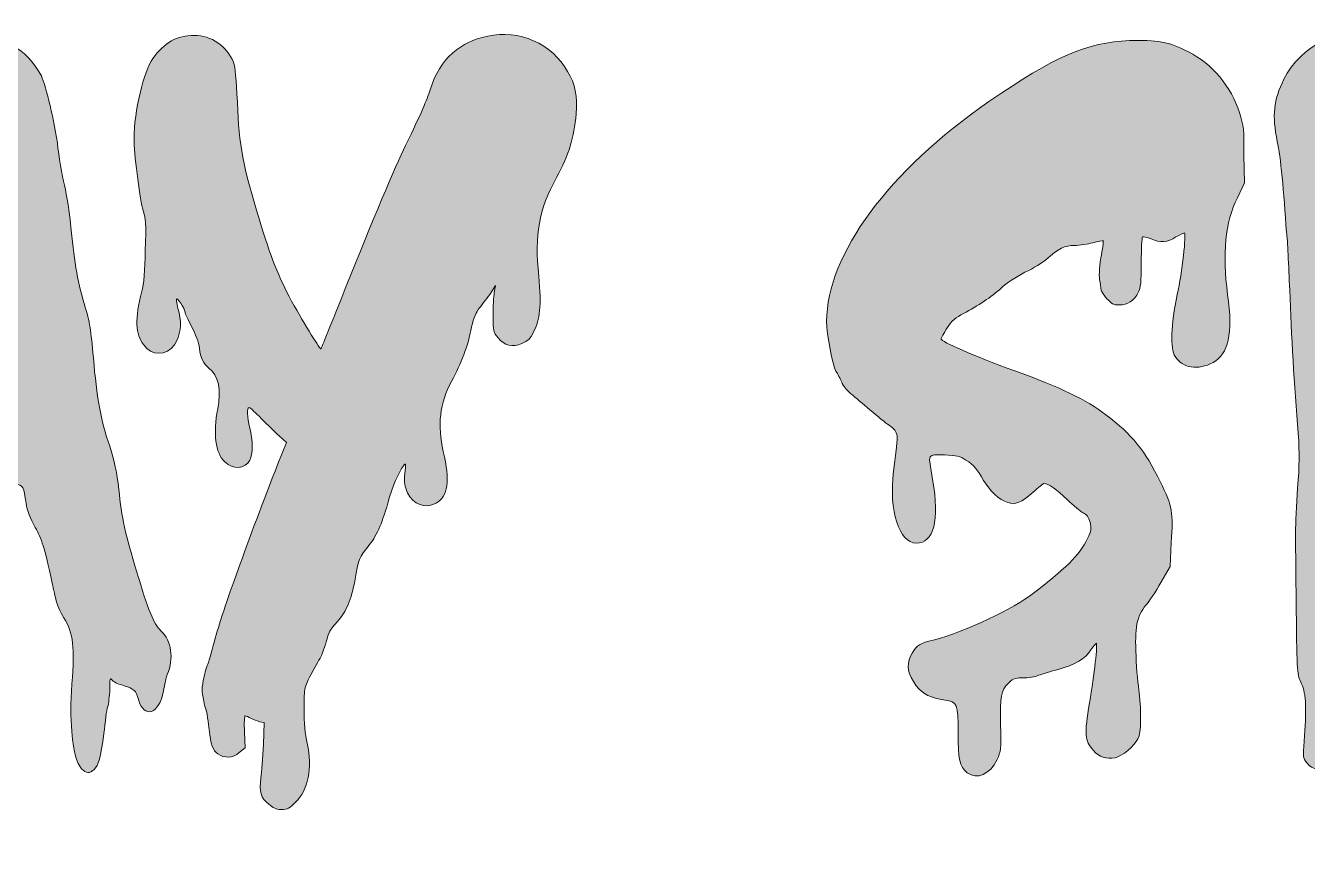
# Model space of a CAD drawing. Header units: inches. Extents: x 2.49 to 9.5, y -10.46 to -1.5.
# Drawn here: x 4.432 to 5.874, y -10.458 to -9.536 of the extents above; entities that cross this region are included whole.
import ezdxf

# ---------------------------------------------------------------- set-up
doc = ezdxf.new("R2010")
doc.units = ezdxf.units.IN
doc.header["$MEASUREMENT"] = 0
doc.layers.add('Layer 1', color=7, linetype='Continuous')

# ---------------------------------------------------------------- blocks, each defined once
blk = doc.blocks.new('block 4')
at = {"layer": 'Layer 1', "true_color": 0x231f20}
h = blk.add_hatch(color=250, dxfattribs=at)
h.dxf.hatch_style = 2
edge = h.paths.add_edge_path()
edge.add_spline(control_points=[(5.0417, -9.587), (5.0505, -9.601), (5.0527, -9.615), (5.0513, -9.6349), (5.049, -9.6614), (5.0432, -9.6812), (5.0292, -9.7063), (5.0093, -9.7431), (5.0042, -9.7703), (5.0093, -9.8174), (5.0122, -9.8513), (5.0108, -9.866), (5.0034, -9.88), (4.9997, -9.8881), (4.9968, -9.8903), (4.9902, -9.8932), (4.9799, -9.8976), (4.9703, -9.8954), (4.9637, -9.8866), (4.9578, -9.8807), (4.9578, -9.8792), (4.9578, -9.8623), (4.9578, -9.852), (4.9585, -9.8402), (4.9592, -9.8358), (4.9592, -9.8358), (4.9607, -9.8277), (4.9607, -9.8277), (4.9607, -9.8277), (4.9541, -9.838), (4.9541, -9.838), (4.9497, -9.8432), (4.9445, -9.8513), (4.9409, -9.855), (4.9379, -9.8601), (4.935, -9.8667), (4.9328, -9.8785), (4.9298, -9.8947), (4.9217, -9.916), (4.9114, -9.9352), (4.8974, -9.9609), (4.8952, -9.9845), (4.9018, -10.0147), (4.9099, -10.0471), (4.907, -10.0655), (4.8937, -10.0728), (4.8812, -10.0794), (4.868, -10.0743), (4.8614, -10.061), (4.8584, -10.0537), (4.8577, -10.05), (4.8584, -10.0397), (4.8599, -10.0279), (4.8599, -10.0272), (4.8569, -10.0309), (4.8518, -10.0375), (4.8444, -10.0537), (4.8393, -10.0728), (4.8327, -10.0964), (4.826, -10.1111), (4.8172, -10.1214), (4.8084, -10.1317), (4.8054, -10.1383), (4.8025, -10.1582), (4.7981, -10.1825), (4.7929, -10.1943), (4.7826, -10.206), (4.7745, -10.2149), (4.7723, -10.2185), (4.7701, -10.2288), (4.7679, -10.2362), (4.7642, -10.2465), (4.7605, -10.2517), (4.7443, -10.2804), (4.7451, -10.2796), (4.7451, -10.3039), (4.7451, -10.3201), (4.7458, -10.3326), (4.7487, -10.3429), (4.7546, -10.3709), (4.7495, -10.3959), (4.7355, -10.4092), (4.7289, -10.4158), (4.7267, -10.4173), (4.7193, -10.4173), (4.7134, -10.4173), (4.7105, -10.4158), (4.7053, -10.4114), (4.6965, -10.4048), (4.6943, -10.3967), (4.6965, -10.3819), (4.6972, -10.3753), (4.6987, -10.3591), (4.6994, -10.3444), (4.6994, -10.3444), (4.7002, -10.3194), (4.7002, -10.3194), (4.7002, -10.3194), (4.695, -10.3186), (4.695, -10.3186), (4.6921, -10.3172), (4.6877, -10.3164), (4.6855, -10.315), (4.6825, -10.3135), (4.6796, -10.312), (4.6788, -10.312), (4.6781, -10.312), (4.6774, -10.3201), (4.6781, -10.3304), (4.6781, -10.3304), (4.6788, -10.3481), (4.6788, -10.3481), (4.6788, -10.3481), (4.6722, -10.3532), (4.6722, -10.3532), (4.6648, -10.3599), (4.6553, -10.3599), (4.6479, -10.3547), (4.6428, -10.351), (4.6398, -10.3444), (4.6383, -10.3275), (4.6376, -10.3209), (4.6361, -10.3083), (4.6332, -10.3002), (4.6302, -10.2863), (4.6295, -10.2833), (4.6317, -10.2723), (4.6332, -10.2657), (4.6347, -10.2583), (4.6361, -10.2553), (4.6376, -10.2531), (4.6406, -10.2406), (4.6442, -10.2281), (4.6538, -10.192), (4.6818, -10.1155), (4.7156, -10.0286), (4.7156, -10.0286), (4.7252, -10.0044), (4.7252, -10.0044), (4.7252, -10.0044), (4.7171, -9.997), (4.7171, -9.997), (4.7127, -9.9933), (4.7039, -9.9845), (4.6972, -9.9779), (4.6906, -9.9712), (4.6847, -9.9653), (4.6832, -9.9653), (4.6803, -9.9653), (4.681, -9.9757), (4.684, -9.9882), (4.6877, -10.0014), (4.6877, -10.0184), (4.684, -10.0242), (4.6788, -10.0345), (4.6648, -10.0353), (4.656, -10.0264), (4.645, -10.0161), (4.6428, -9.9941), (4.6479, -9.9668), (4.6523, -9.9462), (4.6486, -9.9285), (4.6383, -9.9212), (4.6317, -9.916), (4.6288, -9.9094), (4.6273, -9.8984), (4.6266, -9.8918), (4.6229, -9.8829), (4.6185, -9.8741), (4.6148, -9.8667), (4.6111, -9.8594), (4.6111, -9.8579), (4.6111, -9.8535), (4.6015, -9.8402), (4.6015, -9.8432), (4.6015, -9.8454), (4.6023, -9.852), (4.6045, -9.8586), (4.6074, -9.8719), (4.606, -9.8837), (4.5993, -9.8947), (4.5905, -9.9072), (4.5728, -9.9072), (4.5647, -9.8947), (4.5552, -9.8822), (4.5544, -9.866), (4.5625, -9.8343), (4.5647, -9.827), (4.5662, -9.81), (4.5662, -9.7887), (4.5677, -9.7585), (4.5669, -9.7526), (4.5633, -9.7409), (4.5596, -9.7261), (4.5537, -9.679), (4.5537, -9.6621), (4.5537, -9.6327), (4.5647, -9.5863), (4.575, -9.5723), (4.5876, -9.5546), (4.6023, -9.5465), (4.6214, -9.5465), (4.6406, -9.5465), (4.6582, -9.5583), (4.6656, -9.5767), (4.6678, -9.5826), (4.6685, -9.5951), (4.67, -9.6216), (4.6722, -9.6717), (4.6759, -9.6923), (4.695, -9.7541), (4.7075, -9.7961), (4.7164, -9.8181), (4.7311, -9.8454), (4.7465, -9.8733), (4.7635, -9.9006), (4.7642, -9.8991), (4.7642, -9.8991), (4.7767, -9.8689), (4.7914, -9.8314), (4.8231, -9.7519), (4.8474, -9.6952), (4.8592, -9.6702), (4.8775, -9.6334), (4.8827, -9.6202), (4.8871, -9.6076), (4.8923, -9.59), (4.9011, -9.576), (4.9121, -9.5664), (4.9247, -9.5561), (4.9342, -9.551), (4.9519, -9.5473), (4.9865, -9.5392), (5.0248, -9.5561), (5.0417, -9.587)], knot_values=[0, 0, 0, 0, 1, 1, 1, 2, 2, 2, 3, 3, 3, 4, 4, 4, 5, 5, 5, 6, 6, 6, 7, 7, 7, 8, 8, 8, 9, 9, 9, 10, 10, 10, 11, 11, 11, 12, 12, 12, 13, 13, 13, 14, 14, 14, 15, 15, 15, 16, 16, 16, 17, 17, 17, 18, 18, 18, 19, 19, 19, 20, 20, 20, 21, 21, 21, 22, 22, 22, 23, 23, 23, 24, 24, 24, 25, 25, 25, 26, 26, 26, 27, 27, 27, 28, 28, 28, 29, 29, 29, 30, 30, 30, 31, 31, 31, 32, 32, 32, 33, 33, 33, 34, 34, 34, 35, 35, 35, 36, 36, 36, 37, 37, 37, 38, 38, 38, 39, 39, 39, 40, 40, 40, 41, 41, 41, 42, 42, 42, 43, 43, 43, 44, 44, 44, 45, 45, 45, 46, 46, 46, 47, 47, 47, 48, 48, 48, 49, 49, 49, 50, 50, 50, 51, 51, 51, 52, 52, 52, 53, 53, 53, 54, 54, 54, 55, 55, 55, 56, 56, 56, 57, 57, 57, 58, 58, 58, 59, 59, 59, 60, 60, 60, 61, 61, 61, 62, 62, 62, 63, 63, 63, 64, 64, 64, 65, 65, 65, 66, 66, 66, 67, 67, 67, 68, 68, 68, 69, 69, 69, 70, 70, 70, 71, 71, 71, 72, 72, 72, 73, 73, 73, 74, 74, 74, 75, 75, 75, 76, 76, 76, 77, 77, 77, 78, 78, 78, 78], degree=3, periodic=1)
h = blk.add_hatch(color=250, dxfattribs=at)
h.dxf.hatch_style = 2
edge = h.paths.add_edge_path()
edge.add_spline(control_points=[(6.3343, -9.7203), (6.3372, -9.735), (6.3372, -9.7372), (6.3328, -9.7696), (6.3306, -9.788), (6.3284, -9.8181), (6.3277, -9.8358), (6.3277, -9.8358), (6.3262, -9.8682), (6.3262, -9.8682), (6.3262, -9.8682), (6.3166, -9.8888), (6.3166, -9.8888), (6.307, -9.9109), (6.3048, -9.916), (6.299, -9.944), (6.2953, -9.9624), (6.296, -9.9734), (6.3019, -10.0014), (6.3078, -10.0294), (6.3041, -10.05), (6.2923, -10.0625), (6.2857, -10.0691), (6.285, -10.0691), (6.2732, -10.0684), (6.2636, -10.0677), (6.2614, -10.0669), (6.2563, -10.061), (6.2467, -10.0515), (6.2452, -10.0419), (6.2467, -10.0139), (6.2467, -10.0139), (6.2474, -9.9896), (6.2474, -9.9896), (6.2474, -9.9896), (6.2342, -10.0161), (6.2342, -10.0161), (6.2254, -10.0338), (6.2187, -10.0448), (6.2136, -10.0493), (6.2077, -10.0551), (6.2062, -10.0588), (6.204, -10.0669), (6.2033, -10.0728), (6.2011, -10.0824), (6.2003, -10.0883), (6.1944, -10.1177), (6.1746, -10.1251), (6.1429, -10.1104), (6.1311, -10.1045), (6.1275, -10.1037), (6.1245, -10.1052), (6.1216, -10.1067), (6.1201, -10.1074), (6.1201, -10.1089), (6.1201, -10.1126), (6.1024, -10.1295), (6.0965, -10.1317), (6.0936, -10.1332), (6.0884, -10.1361), (6.0855, -10.1383), (6.0855, -10.1383), (6.0818, -10.1427), (6.0818, -10.1427), (6.0818, -10.1427), (6.0855, -10.1656), (6.0855, -10.1656), (6.0921, -10.1979), (6.0907, -10.2053), (6.0803, -10.2163), (6.0693, -10.2274), (6.059, -10.2296), (6.0502, -10.2215), (6.0421, -10.2149), (6.0384, -10.2016), (6.0384, -10.1766), (6.0384, -10.1766), (6.0384, -10.156), (6.0384, -10.156), (6.0384, -10.156), (6.0251, -10.1685), (6.0251, -10.1685), (6.0126, -10.1803), (6.0038, -10.1847), (5.9928, -10.1847), (5.9891, -10.1847), (5.9891, -10.1854), (5.9898, -10.1957), (5.9906, -10.2016), (5.9928, -10.2193), (5.9942, -10.2355), (5.9994, -10.2723), (5.9994, -10.2914), (5.9942, -10.3061), (5.9898, -10.3201), (5.9854, -10.3481), (5.9854, -10.3643), (5.9854, -10.3709), (5.9861, -10.3856), (5.9884, -10.3974), (5.9913, -10.4195), (5.9906, -10.4276), (5.9832, -10.4423), (5.9773, -10.4541), (5.9641, -10.4578), (5.953, -10.4519), (5.9457, -10.4482), (5.9398, -10.4349), (5.9398, -10.4224), (5.9398, -10.4136), (5.9383, -10.4106), (5.9324, -10.4033), (5.9236, -10.3893), (5.9206, -10.3775), (5.9206, -10.3562), (5.9206, -10.3437), (5.9199, -10.3363), (5.9177, -10.3348), (5.9155, -10.3311), (5.9155, -10.3319), (5.9148, -10.3429), (5.9133, -10.3569), (5.9081, -10.3657), (5.8993, -10.3702), (5.8897, -10.3746), (5.8802, -10.3731), (5.8735, -10.365), (5.8691, -10.3591), (5.8691, -10.3584), (5.8706, -10.3407), (5.8735, -10.3061), (5.8728, -10.2877), (5.8677, -10.2759), (5.8625, -10.2657), (5.8625, -10.2649), (5.8618, -10.1935), (5.861, -10.1538), (5.861, -10.114), (5.861, -10.1052), (5.861, -10.0964), (5.8618, -10.0743), (5.8632, -10.0559), (5.8654, -10.0294), (5.8654, -10.0184), (5.864, -9.9941), (5.8596, -9.9396), (5.8559, -9.8837), (5.8544, -9.8329), (5.8529, -9.8056), (5.8522, -9.7762), (5.8507, -9.7681), (5.8478, -9.7225), (5.8441, -9.682), (5.8404, -9.6658), (5.8345, -9.6364), (5.836, -9.6194), (5.8478, -9.5959), (5.8669, -9.5576), (5.9111, -9.5355), (5.953, -9.5443), (5.9876, -9.5517), (6.02, -9.5819), (6.0274, -9.6165), (6.0274, -9.6165), (6.0296, -9.626), (6.0296, -9.626), (6.0296, -9.626), (6.045, -9.6121), (6.045, -9.6121), (6.1135, -9.5532), (6.1885, -9.5399), (6.2474, -9.5775), (6.2614, -9.587), (6.2842, -9.6084), (6.2945, -9.6231), (6.31, -9.6452), (6.3277, -9.6879), (6.3343, -9.7203)], knot_values=[0, 0, 0, 0, 1, 1, 1, 2, 2, 2, 3, 3, 3, 4, 4, 4, 5, 5, 5, 6, 6, 6, 7, 7, 7, 8, 8, 8, 9, 9, 9, 10, 10, 10, 11, 11, 11, 12, 12, 12, 13, 13, 13, 14, 14, 14, 15, 15, 15, 16, 16, 16, 17, 17, 17, 18, 18, 18, 19, 19, 19, 20, 20, 20, 21, 21, 21, 22, 22, 22, 23, 23, 23, 24, 24, 24, 25, 25, 25, 26, 26, 26, 27, 27, 27, 28, 28, 28, 29, 29, 29, 30, 30, 30, 31, 31, 31, 32, 32, 32, 33, 33, 33, 34, 34, 34, 35, 35, 35, 36, 36, 36, 37, 37, 37, 38, 38, 38, 39, 39, 39, 40, 40, 40, 41, 41, 41, 42, 42, 42, 43, 43, 43, 44, 44, 44, 45, 45, 45, 46, 46, 46, 47, 47, 47, 48, 48, 48, 49, 49, 49, 50, 50, 50, 51, 51, 51, 52, 52, 52, 53, 53, 53, 54, 54, 54, 55, 55, 55, 56, 56, 56, 57, 57, 57, 58, 58, 58, 59, 59, 59, 59], degree=3, periodic=1)
edge = h.paths.add_edge_path()
edge.add_spline(control_points=[(6.2276, -9.7158), (6.2276, -9.7158), (6.2209, -9.7114), (6.2209, -9.7114), (6.2047, -9.6982), (6.2055, -9.6997), (6.204, -9.6835), (6.2018, -9.6592), (6.1952, -9.6518), (6.1731, -9.6518), (6.1606, -9.6511), (6.1598, -9.6511), (6.1584, -9.657), (6.1576, -9.6606), (6.1576, -9.6673), (6.1584, -9.6731), (6.1621, -9.7026), (6.1591, -9.7158), (6.1473, -9.7239), (6.1297, -9.7357), (6.1179, -9.7254), (6.1127, -9.6967), (6.1105, -9.6849), (6.1061, -9.6761), (6.1032, -9.6783), (6.1024, -9.6783), (6.101, -9.6827), (6.0995, -9.6879), (6.0988, -9.6923), (6.0951, -9.6982), (6.0929, -9.7019), (6.0884, -9.7063), (6.0884, -9.7092), (6.0884, -9.721), (6.0884, -9.7423), (6.0818, -9.7519), (6.062, -9.7571), (6.0539, -9.7593), (6.045, -9.7666), (6.0325, -9.7843), (6.0281, -9.7909), (6.0193, -9.8019), (6.0126, -9.81), (6.0126, -9.81), (6.0009, -9.8233), (6.0009, -9.8233), (6.0009, -9.8233), (5.9979, -9.8535), (5.9979, -9.8535), (5.992, -9.9131), (5.9832, -10.0353), (5.9832, -10.0559), (5.9832, -10.0588), (5.9839, -10.061), (5.9847, -10.061), (5.9854, -10.061), (5.9942, -10.0551), (6.0038, -10.0478), (6.0325, -10.0264), (6.0561, -10.0058), (6.0929, -9.9683), (6.1297, -9.9308), (6.1488, -9.9072), (6.1672, -9.8792), (6.2025, -9.8262), (6.2231, -9.7755), (6.2261, -9.7342), (6.2261, -9.7342), (6.2276, -9.7158), (6.2276, -9.7158)], knot_values=[0, 0, 0, 0, 1, 1, 1, 2, 2, 2, 3, 3, 3, 4, 4, 4, 5, 5, 5, 6, 6, 6, 7, 7, 7, 8, 8, 8, 9, 9, 9, 10, 10, 10, 11, 11, 11, 12, 12, 12, 13, 13, 13, 14, 14, 14, 15, 15, 15, 16, 16, 16, 17, 17, 17, 18, 18, 18, 19, 19, 19, 20, 20, 20, 21, 21, 21, 22, 22, 22, 23, 23, 23, 23], degree=3, periodic=1)
h = blk.add_hatch(color=250, dxfattribs=at)
h.dxf.hatch_style = 2
edge = h.paths.add_edge_path()
edge.add_spline(control_points=[(4.5838, -10.2163), (4.5963, -10.2281), (4.5985, -10.2472), (4.5912, -10.2657), (4.5897, -10.2686), (4.5882, -10.2774), (4.5868, -10.284), (4.5824, -10.3105), (4.5647, -10.3157), (4.5588, -10.2936), (4.5559, -10.2833), (4.5536, -10.2818), (4.5426, -10.2782), (4.5375, -10.2767), (4.5316, -10.2745), (4.5294, -10.2723), (4.5264, -10.2686), (4.5264, -10.2693), (4.5264, -10.2826), (4.5264, -10.2892), (4.5249, -10.2988), (4.5242, -10.3017), (4.5227, -10.3054), (4.5213, -10.3194), (4.5198, -10.3319), (4.5161, -10.3591), (4.5139, -10.368), (4.5087, -10.3724), (4.5036, -10.3775), (4.4999, -10.3768), (4.4948, -10.3716), (4.4889, -10.3643), (4.4859, -10.3554), (4.4837, -10.3297), (4.4823, -10.312), (4.4823, -10.2995), (4.4837, -10.2759), (4.4874, -10.2355), (4.4852, -10.2193), (4.4749, -10.2016), (4.4705, -10.195), (4.4668, -10.1862), (4.4661, -10.1825), (4.4653, -10.1788), (4.4631, -10.17), (4.4616, -10.1626), (4.4528, -10.1214), (4.4499, -10.1133), (4.4425, -10.1), (4.4366, -10.0897), (4.4337, -10.0816), (4.4322, -10.0728), (4.43, -10.0551), (4.4285, -10.0515), (4.4197, -10.0515), (4.416, -10.0515), (4.4064, -10.0507), (4.3983, -10.05), (4.3792, -10.0478), (4.3792, -10.0478), (4.3777, -10.0838), (4.377, -10.1), (4.3755, -10.1148), (4.3741, -10.117), (4.3704, -10.1236), (4.3608, -10.131), (4.3557, -10.131), (4.3476, -10.131), (4.3431, -10.1273), (4.3395, -10.1184), (4.3358, -10.1111), (4.3358, -10.1074), (4.3373, -10.0875), (4.3387, -10.0581), (4.3387, -10.0566), (4.3292, -10.0632), (4.3211, -10.0684), (4.3181, -10.0691), (4.3034, -10.0647), (4.2983, -10.0632), (4.2968, -10.0647), (4.2828, -10.0809), (4.2769, -10.0875), (4.2695, -10.0861), (4.2563, -10.078), (4.2408, -10.0669), (4.2379, -10.0662), (4.2335, -10.0743), (4.2276, -10.0838), (4.2202, -10.1089), (4.218, -10.1265), (4.2166, -10.1361), (4.2114, -10.1552), (4.2062, -10.17), (4.2018, -10.1847), (4.1967, -10.2016), (4.1959, -10.2075), (4.1959, -10.2134), (4.1908, -10.2296), (4.1871, -10.2436), (4.1768, -10.273), (4.1731, -10.2944), (4.1731, -10.3304), (4.1731, -10.3503), (4.1724, -10.3554), (4.1694, -10.3599), (4.1628, -10.3702), (4.1488, -10.3709), (4.1393, -10.3613), (4.1334, -10.3547), (4.1304, -10.3459), (4.1304, -10.3319), (4.1304, -10.3216), (4.1297, -10.3209), (4.1216, -10.3105), (4.1216, -10.3105), (4.1128, -10.3002), (4.1128, -10.3002), (4.1128, -10.3002), (4.1076, -10.3039), (4.1076, -10.3039), (4.101, -10.3091), (4.0958, -10.3076), (4.0914, -10.2995), (4.0877, -10.2914), (4.0877, -10.2796), (4.0944, -10.2598), (4.0973, -10.2502), (4.101, -10.2333), (4.1025, -10.223), (4.1047, -10.195), (4.1172, -10.1332), (4.1319, -10.0677), (4.1356, -10.0551), (4.1407, -10.0316), (4.1437, -10.0154), (4.1518, -9.9757), (4.1687, -9.9079), (4.1775, -9.8778), (4.2107, -9.7666), (4.2798, -9.6121), (4.3093, -9.5819), (4.3292, -9.562), (4.3549, -9.5532), (4.3895, -9.5546), (4.4057, -9.5561), (4.4131, -9.5569), (4.4197, -9.5598), (4.4285, -9.5635), (4.4403, -9.576), (4.4484, -9.59), (4.4536, -9.5988), (4.4624, -9.6356), (4.4675, -9.6673), (4.469, -9.6827), (4.4727, -9.7041), (4.4756, -9.7151), (4.4778, -9.7269), (4.4815, -9.7467), (4.4823, -9.7585), (4.4859, -9.7968), (4.4896, -9.8218), (4.4977, -9.8483), (4.5043, -9.8704), (4.5051, -9.8778), (4.508, -9.9094), (4.5117, -9.9528), (4.5161, -9.9801), (4.5264, -10.0088), (4.5316, -10.0257), (4.5345, -10.0375), (4.5367, -10.0574), (4.5397, -10.089), (4.5441, -10.1081), (4.5566, -10.1494), (4.5698, -10.1935), (4.5757, -10.2082), (4.5838, -10.2163)], knot_values=[0, 0, 0, 0, 1, 1, 1, 2, 2, 2, 3, 3, 3, 4, 4, 4, 5, 5, 5, 6, 6, 6, 7, 7, 7, 8, 8, 8, 9, 9, 9, 10, 10, 10, 11, 11, 11, 12, 12, 12, 13, 13, 13, 14, 14, 14, 15, 15, 15, 16, 16, 16, 17, 17, 17, 18, 18, 18, 19, 19, 19, 20, 20, 20, 21, 21, 21, 22, 22, 22, 23, 23, 23, 24, 24, 24, 25, 25, 25, 26, 26, 26, 27, 27, 27, 28, 28, 28, 29, 29, 29, 30, 30, 30, 31, 31, 31, 32, 32, 32, 33, 33, 33, 34, 34, 34, 35, 35, 35, 36, 36, 36, 37, 37, 37, 38, 38, 38, 39, 39, 39, 40, 40, 40, 41, 41, 41, 42, 42, 42, 43, 43, 43, 44, 44, 44, 45, 45, 45, 46, 46, 46, 47, 47, 47, 48, 48, 48, 49, 49, 49, 50, 50, 50, 51, 51, 51, 52, 52, 52, 53, 53, 53, 54, 54, 54, 55, 55, 55, 56, 56, 56, 57, 57, 57, 58, 58, 58, 59, 59, 59, 59], degree=3, periodic=1)
edge = h.paths.add_edge_path()
edge.add_spline(control_points=[(4.3998, -9.944), (4.3983, -9.9396), (4.3961, -9.93), (4.3947, -9.9227), (4.3939, -9.9153), (4.3917, -9.905), (4.3903, -9.9013), (4.388, -9.8962), (4.3873, -9.8866), (4.3873, -9.88), (4.3873, -9.8726), (4.3858, -9.8638), (4.3844, -9.8594), (4.3829, -9.8557), (4.3814, -9.8454), (4.3807, -9.8365), (4.3799, -9.8285), (4.3785, -9.8167), (4.3763, -9.8115), (4.3763, -9.8115), (4.3733, -9.8005), (4.3733, -9.8005), (4.3733, -9.8005), (4.3704, -9.8071), (4.3704, -9.8071), (4.3689, -9.8115), (4.3667, -9.8218), (4.3667, -9.8299), (4.3652, -9.8395), (4.3638, -9.8491), (4.3623, -9.8513), (4.3615, -9.8542), (4.3593, -9.8638), (4.3586, -9.8741), (4.3571, -9.8881), (4.3564, -9.8925), (4.3527, -9.8962), (4.3505, -9.8984), (4.3468, -9.9013), (4.3454, -9.9021), (4.3373, -9.9043), (4.3284, -9.8932), (4.3284, -9.8822), (4.3284, -9.8719), (4.3247, -9.8741), (4.3167, -9.8895), (4.3122, -9.8984), (4.3049, -9.9124), (4.3005, -9.9205), (4.2953, -9.9293), (4.2894, -9.9418), (4.2865, -9.9484), (4.2865, -9.9484), (4.2806, -9.9602), (4.2806, -9.9602), (4.2806, -9.9602), (4.2872, -9.9587), (4.2872, -9.9587), (4.2902, -9.958), (4.3027, -9.9565), (4.3152, -9.9551), (4.352, -9.9506), (4.3623, -9.9499), (4.3822, -9.9521), (4.3925, -9.9536), (4.4013, -9.9536), (4.402, -9.9536), (4.4028, -9.9528), (4.4013, -9.9484), (4.3998, -9.944)], knot_values=[0, 0, 0, 0, 1, 1, 1, 2, 2, 2, 3, 3, 3, 4, 4, 4, 5, 5, 5, 6, 6, 6, 7, 7, 7, 8, 8, 8, 9, 9, 9, 10, 10, 10, 11, 11, 11, 12, 12, 12, 13, 13, 13, 14, 14, 14, 15, 15, 15, 16, 16, 16, 17, 17, 17, 18, 18, 18, 19, 19, 19, 20, 20, 20, 21, 21, 21, 22, 22, 22, 23, 23, 23, 23], degree=3, periodic=1)
h = blk.add_hatch(color=250, dxfattribs=at)
h.dxf.hatch_style = 2
edge = h.paths.add_edge_path()
edge.add_spline(control_points=[(5.8028, -9.6812), (5.8028, -9.6812), (5.8036, -9.7122), (5.8036, -9.7122), (5.8036, -9.7122), (5.7955, -9.7291), (5.7955, -9.7291), (5.7815, -9.7571), (5.7785, -9.7917), (5.7844, -9.838), (5.791, -9.8822), (5.7851, -9.905), (5.7682, -9.9146), (5.7506, -9.9234), (5.7344, -9.9212), (5.7255, -9.9079), (5.7197, -9.8991), (5.7204, -9.8719), (5.7277, -9.838), (5.7336, -9.8137), (5.738, -9.7688), (5.7358, -9.7688), (5.7344, -9.7688), (5.7307, -9.771), (5.7263, -9.7732), (5.7167, -9.7799), (5.7086, -9.7799), (5.6983, -9.7755), (5.6939, -9.7732), (5.6895, -9.7732), (5.6887, -9.7732), (5.688, -9.7747), (5.6873, -9.7872), (5.6873, -9.8019), (5.6873, -9.824), (5.6865, -9.8307), (5.6843, -9.8351), (5.6792, -9.8454), (5.6718, -9.8498), (5.6622, -9.8498), (5.6556, -9.8498), (5.6541, -9.8483), (5.6483, -9.8424), (5.6453, -9.8388), (5.6431, -9.8351), (5.6424, -9.8343), (5.6424, -9.8336), (5.6416, -9.8285), (5.6409, -9.824), (5.6394, -9.8181), (5.6402, -9.8093), (5.6416, -9.7968), (5.6438, -9.7872), (5.6446, -9.7784), (5.6446, -9.7777), (5.6438, -9.7769), (5.6387, -9.7784), (5.6328, -9.7799), (5.6269, -9.7813), (5.6181, -9.7828), (5.6122, -9.7828), (5.6011, -9.7828), (5.5945, -9.7858), (5.5798, -9.799), (5.5769, -9.8019), (5.5658, -9.8086), (5.5563, -9.813), (5.5467, -9.8181), (5.5349, -9.8255), (5.5298, -9.8307), (5.518, -9.841), (5.504, -9.8505), (5.4871, -9.8594), (5.479, -9.8638), (5.4738, -9.8675), (5.4687, -9.8756), (5.465, -9.8814), (5.462, -9.8873), (5.462, -9.8881), (5.462, -9.891), (5.4988, -9.9072), (5.5437, -9.9234), (5.5967, -9.9425), (5.6254, -9.9565), (5.6475, -9.9734), (5.677, -9.9955), (5.6917, -10.0139), (5.7086, -10.0485), (5.7226, -10.0772), (5.7233, -10.0831), (5.7211, -10.117), (5.7211, -10.117), (5.7197, -10.1442), (5.7197, -10.1442), (5.7197, -10.1442), (5.7093, -10.1619), (5.7093, -10.1619), (5.7035, -10.1722), (5.6961, -10.1839), (5.6924, -10.1876), (5.6821, -10.2001), (5.6799, -10.2127), (5.6814, -10.245), (5.6821, -10.2598), (5.6836, -10.2789), (5.6851, -10.2863), (5.6873, -10.3083), (5.6873, -10.3311), (5.6836, -10.3378), (5.6799, -10.3459), (5.6652, -10.3577), (5.6578, -10.3591), (5.6483, -10.3613), (5.6394, -10.3584), (5.6335, -10.351), (5.6232, -10.3392), (5.6232, -10.3334), (5.6291, -10.2973), (5.6343, -10.2657), (5.6387, -10.2303), (5.6365, -10.2303), (5.6365, -10.2303), (5.6335, -10.2333), (5.6306, -10.2377), (5.624, -10.248), (5.6129, -10.2546), (5.5938, -10.2598), (5.5857, -10.262), (5.5761, -10.2649), (5.5717, -10.2664), (5.568, -10.2686), (5.5599, -10.2693), (5.5533, -10.2693), (5.5437, -10.2693), (5.5423, -10.2708), (5.5378, -10.2752), (5.529, -10.284), (5.5283, -10.2899), (5.529, -10.3216), (5.5298, -10.3503), (5.529, -10.3518), (5.5253, -10.3613), (5.5165, -10.3783), (5.5025, -10.3842), (5.4915, -10.3761), (5.4826, -10.3687), (5.4812, -10.3613), (5.4812, -10.3311), (5.4812, -10.2988), (5.4797, -10.2958), (5.4665, -10.2944), (5.4503, -10.2921), (5.4414, -10.2877), (5.4341, -10.2782), (5.4245, -10.2649), (5.423, -10.2561), (5.4274, -10.245), (5.4326, -10.2347), (5.4363, -10.2311), (5.4481, -10.2281), (5.4804, -10.2208), (5.5356, -10.1957), (5.5614, -10.1773), (5.6026, -10.1464), (5.6173, -10.1317), (5.6269, -10.1126), (5.6313, -10.1037), (5.6313, -10.1015), (5.6298, -10.0942), (5.6284, -10.0883), (5.6254, -10.0853), (5.6218, -10.0838), (5.6188, -10.0816), (5.6107, -10.075), (5.6041, -10.0691), (5.5923, -10.0574), (5.5827, -10.0507), (5.5776, -10.0507), (5.5769, -10.0507), (5.571, -10.0551), (5.5658, -10.0603), (5.5526, -10.0721), (5.5452, -10.075), (5.5371, -10.0721), (5.5275, -10.0691), (5.5165, -10.0588), (5.5099, -10.0471), (5.5033, -10.0353), (5.4988, -10.0301), (5.49, -10.0242), (5.4834, -10.0198), (5.4797, -10.0191), (5.4657, -10.0184), (5.4458, -10.0184), (5.4473, -10.0154), (5.4525, -10.0463), (5.4606, -10.0927), (5.4539, -10.1177), (5.4341, -10.1177), (5.4149, -10.1177), (5.4032, -10.0816), (5.4083, -10.0367), (5.4127, -10.0022), (5.4135, -9.9999), (5.412, -9.9948), (5.4113, -9.9918), (5.4068, -9.9867), (5.4017, -9.9838), (5.3965, -9.9801), (5.387, -9.972), (5.3789, -9.9653), (5.3715, -9.9587), (5.3627, -9.9514), (5.359, -9.9484), (5.3561, -9.9455), (5.3516, -9.9411), (5.3502, -9.9366), (5.3487, -9.933), (5.3457, -9.9271), (5.3435, -9.9241), (5.3399, -9.9182), (5.3332, -9.8829), (5.3332, -9.8682), (5.3332, -9.7931), (5.4032, -9.6989), (5.5158, -9.6209), (5.5901, -9.5701), (5.6254, -9.5546), (5.674, -9.5524), (5.7035, -9.551), (5.7197, -9.5539), (5.7403, -9.565), (5.7668, -9.5782), (5.7888, -9.604), (5.7977, -9.6334), (5.8028, -9.6481), (5.8028, -9.6525), (5.8028, -9.6812)], knot_values=[0, 0, 0, 0, 1, 1, 1, 2, 2, 2, 3, 3, 3, 4, 4, 4, 5, 5, 5, 6, 6, 6, 7, 7, 7, 8, 8, 8, 9, 9, 9, 10, 10, 10, 11, 11, 11, 12, 12, 12, 13, 13, 13, 14, 14, 14, 15, 15, 15, 16, 16, 16, 17, 17, 17, 18, 18, 18, 19, 19, 19, 20, 20, 20, 21, 21, 21, 22, 22, 22, 23, 23, 23, 24, 24, 24, 25, 25, 25, 26, 26, 26, 27, 27, 27, 28, 28, 28, 29, 29, 29, 30, 30, 30, 31, 31, 31, 32, 32, 32, 33, 33, 33, 34, 34, 34, 35, 35, 35, 36, 36, 36, 37, 37, 37, 38, 38, 38, 39, 39, 39, 40, 40, 40, 41, 41, 41, 42, 42, 42, 43, 43, 43, 44, 44, 44, 45, 45, 45, 46, 46, 46, 47, 47, 47, 48, 48, 48, 49, 49, 49, 50, 50, 50, 51, 51, 51, 52, 52, 52, 53, 53, 53, 54, 54, 54, 55, 55, 55, 56, 56, 56, 57, 57, 57, 58, 58, 58, 59, 59, 59, 60, 60, 60, 61, 61, 61, 62, 62, 62, 63, 63, 63, 64, 64, 64, 65, 65, 65, 66, 66, 66, 67, 67, 67, 68, 68, 68, 69, 69, 69, 70, 70, 70, 71, 71, 71, 72, 72, 72, 73, 73, 73, 74, 74, 74, 75, 75, 75, 76, 76, 76, 77, 77, 77, 78, 78, 78, 79, 79, 79, 79], degree=3, periodic=1)
at = {"layer": 'Layer 1', "lineweight": 0}
for points, knots in [([(5.0417, -9.587), (5.0505, -9.601), (5.0527, -9.615), (5.0513, -9.6349), (5.049, -9.6614), (5.0432, -9.6812), (5.0292, -9.7063), (5.0093, -9.7431), (5.0042, -9.7703), (5.0093, -9.8174), (5.0122, -9.8513), (5.0108, -9.866), (5.0034, -9.88), (4.9997, -9.8881), (4.9968, -9.8903), (4.9902, -9.8932), (4.9799, -9.8976), (4.9703, -9.8954), (4.9637, -9.8866), (4.9578, -9.8807), (4.9578, -9.8792), (4.9578, -9.8623), (4.9578, -9.852), (4.9585, -9.8402), (4.9592, -9.8358), (4.9592, -9.8358), (4.9607, -9.8277), (4.9607, -9.8277), (4.9607, -9.8277), (4.9541, -9.838), (4.9541, -9.838), (4.9497, -9.8432), (4.9445, -9.8513), (4.9409, -9.855), (4.9379, -9.8601), (4.935, -9.8667), (4.9328, -9.8785), (4.9298, -9.8947), (4.9217, -9.916), (4.9114, -9.9352), (4.8974, -9.9609), (4.8952, -9.9845), (4.9018, -10.0147), (4.9099, -10.0471), (4.907, -10.0655), (4.8937, -10.0728), (4.8812, -10.0794), (4.868, -10.0743), (4.8614, -10.061), (4.8584, -10.0537), (4.8577, -10.05), (4.8584, -10.0397), (4.8599, -10.0279), (4.8599, -10.0272), (4.8569, -10.0309), (4.8518, -10.0375), (4.8444, -10.0537), (4.8393, -10.0728), (4.8327, -10.0964), (4.826, -10.1111), (4.8172, -10.1214), (4.8084, -10.1317), (4.8054, -10.1383), (4.8025, -10.1582), (4.7981, -10.1825), (4.7929, -10.1943), (4.7826, -10.206), (4.7745, -10.2149), (4.7723, -10.2185), (4.7701, -10.2288), (4.7679, -10.2362), (4.7642, -10.2465), (4.7605, -10.2517), (4.7443, -10.2804), (4.7451, -10.2796), (4.7451, -10.3039), (4.7451, -10.3201), (4.7458, -10.3326), (4.7487, -10.3429), (4.7546, -10.3709), (4.7495, -10.3959), (4.7355, -10.4092), (4.7289, -10.4158), (4.7267, -10.4173), (4.7193, -10.4173), (4.7134, -10.4173), (4.7105, -10.4158), (4.7053, -10.4114), (4.6965, -10.4048), (4.6943, -10.3967), (4.6965, -10.3819), (4.6972, -10.3753), (4.6987, -10.3591), (4.6994, -10.3444), (4.6994, -10.3444), (4.7002, -10.3194), (4.7002, -10.3194), (4.7002, -10.3194), (4.695, -10.3186), (4.695, -10.3186), (4.6921, -10.3172), (4.6877, -10.3164), (4.6855, -10.315), (4.6825, -10.3135), (4.6796, -10.312), (4.6788, -10.312), (4.6781, -10.312), (4.6774, -10.3201), (4.6781, -10.3304), (4.6781, -10.3304), (4.6788, -10.3481), (4.6788, -10.3481), (4.6788, -10.3481), (4.6722, -10.3532), (4.6722, -10.3532), (4.6648, -10.3599), (4.6553, -10.3599), (4.6479, -10.3547), (4.6428, -10.351), (4.6398, -10.3444), (4.6383, -10.3275), (4.6376, -10.3209), (4.6361, -10.3083), (4.6332, -10.3002), (4.6302, -10.2863), (4.6295, -10.2833), (4.6317, -10.2723), (4.6332, -10.2657), (4.6347, -10.2583), (4.6361, -10.2553), (4.6376, -10.2531), (4.6406, -10.2406), (4.6442, -10.2281), (4.6538, -10.192), (4.6818, -10.1155), (4.7156, -10.0286), (4.7156, -10.0286), (4.7252, -10.0044), (4.7252, -10.0044), (4.7252, -10.0044), (4.7171, -9.997), (4.7171, -9.997), (4.7127, -9.9933), (4.7039, -9.9845), (4.6972, -9.9779), (4.6906, -9.9712), (4.6847, -9.9653), (4.6832, -9.9653), (4.6803, -9.9653), (4.681, -9.9757), (4.684, -9.9882), (4.6877, -10.0014), (4.6877, -10.0184), (4.684, -10.0242), (4.6788, -10.0345), (4.6648, -10.0353), (4.656, -10.0264), (4.645, -10.0161), (4.6428, -9.9941), (4.6479, -9.9668), (4.6523, -9.9462), (4.6486, -9.9285), (4.6383, -9.9212), (4.6317, -9.916), (4.6288, -9.9094), (4.6273, -9.8984), (4.6266, -9.8918), (4.6229, -9.8829), (4.6185, -9.8741), (4.6148, -9.8667), (4.6111, -9.8594), (4.6111, -9.8579), (4.6111, -9.8535), (4.6015, -9.8402), (4.6015, -9.8432), (4.6015, -9.8454), (4.6023, -9.852), (4.6045, -9.8586), (4.6074, -9.8719), (4.606, -9.8837), (4.5993, -9.8947), (4.5905, -9.9072), (4.5728, -9.9072), (4.5647, -9.8947), (4.5552, -9.8822), (4.5544, -9.866), (4.5625, -9.8343), (4.5647, -9.827), (4.5662, -9.81), (4.5662, -9.7887), (4.5677, -9.7585), (4.5669, -9.7526), (4.5633, -9.7409), (4.5596, -9.7261), (4.5537, -9.679), (4.5537, -9.6621), (4.5537, -9.6327), (4.5647, -9.5863), (4.575, -9.5723), (4.5876, -9.5546), (4.6023, -9.5465), (4.6214, -9.5465), (4.6406, -9.5465), (4.6582, -9.5583), (4.6656, -9.5767), (4.6678, -9.5826), (4.6685, -9.5951), (4.67, -9.6216), (4.6722, -9.6717), (4.6759, -9.6923), (4.695, -9.7541), (4.7075, -9.7961), (4.7164, -9.8181), (4.7311, -9.8454), (4.7465, -9.8733), (4.7635, -9.9006), (4.7642, -9.8991), (4.7642, -9.8991), (4.7767, -9.8689), (4.7914, -9.8314), (4.8231, -9.7519), (4.8474, -9.6952), (4.8592, -9.6702), (4.8775, -9.6334), (4.8827, -9.6202), (4.8871, -9.6076), (4.8923, -9.59), (4.9011, -9.576), (4.9121, -9.5664), (4.9247, -9.5561), (4.9342, -9.551), (4.9519, -9.5473), (4.9865, -9.5392), (5.0248, -9.5561), (5.0417, -9.587)], [0, 0, 0, 0, 1, 1, 1, 2, 2, 2, 3, 3, 3, 4, 4, 4, 5, 5, 5, 6, 6, 6, 7, 7, 7, 8, 8, 8, 9, 9, 9, 10, 10, 10, 11, 11, 11, 12, 12, 12, 13, 13, 13, 14, 14, 14, 15, 15, 15, 16, 16, 16, 17, 17, 17, 18, 18, 18, 19, 19, 19, 20, 20, 20, 21, 21, 21, 22, 22, 22, 23, 23, 23, 24, 24, 24, 25, 25, 25, 26, 26, 26, 27, 27, 27, 28, 28, 28, 29, 29, 29, 30, 30, 30, 31, 31, 31, 32, 32, 32, 33, 33, 33, 34, 34, 34, 35, 35, 35, 36, 36, 36, 37, 37, 37, 38, 38, 38, 39, 39, 39, 40, 40, 40, 41, 41, 41, 42, 42, 42, 43, 43, 43, 44, 44, 44, 45, 45, 45, 46, 46, 46, 47, 47, 47, 48, 48, 48, 49, 49, 49, 50, 50, 50, 51, 51, 51, 52, 52, 52, 53, 53, 53, 54, 54, 54, 55, 55, 55, 56, 56, 56, 57, 57, 57, 58, 58, 58, 59, 59, 59, 60, 60, 60, 61, 61, 61, 62, 62, 62, 63, 63, 63, 64, 64, 64, 65, 65, 65, 66, 66, 66, 67, 67, 67, 68, 68, 68, 69, 69, 69, 70, 70, 70, 71, 71, 71, 72, 72, 72, 73, 73, 73, 74, 74, 74, 75, 75, 75, 76, 76, 76, 77, 77, 77, 78, 78, 78, 78]), ([(6.3343, -9.7203), (6.3372, -9.735), (6.3372, -9.7372), (6.3328, -9.7696), (6.3306, -9.788), (6.3284, -9.8181), (6.3277, -9.8358), (6.3277, -9.8358), (6.3262, -9.8682), (6.3262, -9.8682), (6.3262, -9.8682), (6.3166, -9.8888), (6.3166, -9.8888), (6.307, -9.9109), (6.3048, -9.916), (6.299, -9.944), (6.2953, -9.9624), (6.296, -9.9734), (6.3019, -10.0014), (6.3078, -10.0294), (6.3041, -10.05), (6.2923, -10.0625), (6.2857, -10.0691), (6.285, -10.0691), (6.2732, -10.0684), (6.2636, -10.0677), (6.2614, -10.0669), (6.2563, -10.061), (6.2467, -10.0515), (6.2452, -10.0419), (6.2467, -10.0139), (6.2467, -10.0139), (6.2474, -9.9896), (6.2474, -9.9896), (6.2474, -9.9896), (6.2342, -10.0161), (6.2342, -10.0161), (6.2254, -10.0338), (6.2187, -10.0448), (6.2136, -10.0493), (6.2077, -10.0551), (6.2062, -10.0588), (6.204, -10.0669), (6.2033, -10.0728), (6.2011, -10.0824), (6.2003, -10.0883), (6.1944, -10.1177), (6.1746, -10.1251), (6.1429, -10.1104), (6.1311, -10.1045), (6.1275, -10.1037), (6.1245, -10.1052), (6.1216, -10.1067), (6.1201, -10.1074), (6.1201, -10.1089), (6.1201, -10.1126), (6.1024, -10.1295), (6.0965, -10.1317), (6.0936, -10.1332), (6.0884, -10.1361), (6.0855, -10.1383), (6.0855, -10.1383), (6.0818, -10.1427), (6.0818, -10.1427), (6.0818, -10.1427), (6.0855, -10.1656), (6.0855, -10.1656), (6.0921, -10.1979), (6.0907, -10.2053), (6.0803, -10.2163), (6.0693, -10.2274), (6.059, -10.2296), (6.0502, -10.2215), (6.0421, -10.2149), (6.0384, -10.2016), (6.0384, -10.1766), (6.0384, -10.1766), (6.0384, -10.156), (6.0384, -10.156), (6.0384, -10.156), (6.0251, -10.1685), (6.0251, -10.1685), (6.0126, -10.1803), (6.0038, -10.1847), (5.9928, -10.1847), (5.9891, -10.1847), (5.9891, -10.1854), (5.9898, -10.1957), (5.9906, -10.2016), (5.9928, -10.2193), (5.9942, -10.2355), (5.9994, -10.2723), (5.9994, -10.2914), (5.9942, -10.3061), (5.9898, -10.3201), (5.9854, -10.3481), (5.9854, -10.3643), (5.9854, -10.3709), (5.9861, -10.3856), (5.9884, -10.3974), (5.9913, -10.4195), (5.9906, -10.4276), (5.9832, -10.4423), (5.9773, -10.4541), (5.9641, -10.4578), (5.953, -10.4519), (5.9457, -10.4482), (5.9398, -10.4349), (5.9398, -10.4224), (5.9398, -10.4136), (5.9383, -10.4106), (5.9324, -10.4033), (5.9236, -10.3893), (5.9206, -10.3775), (5.9206, -10.3562), (5.9206, -10.3437), (5.9199, -10.3363), (5.9177, -10.3348), (5.9155, -10.3311), (5.9155, -10.3319), (5.9148, -10.3429), (5.9133, -10.3569), (5.9081, -10.3657), (5.8993, -10.3702), (5.8897, -10.3746), (5.8802, -10.3731), (5.8735, -10.365), (5.8691, -10.3591), (5.8691, -10.3584), (5.8706, -10.3407), (5.8735, -10.3061), (5.8728, -10.2877), (5.8677, -10.2759), (5.8625, -10.2657), (5.8625, -10.2649), (5.8618, -10.1935), (5.861, -10.1538), (5.861, -10.114), (5.861, -10.1052), (5.861, -10.0964), (5.8618, -10.0743), (5.8632, -10.0559), (5.8654, -10.0294), (5.8654, -10.0184), (5.864, -9.9941), (5.8596, -9.9396), (5.8559, -9.8837), (5.8544, -9.8329), (5.8529, -9.8056), (5.8522, -9.7762), (5.8507, -9.7681), (5.8478, -9.7225), (5.8441, -9.682), (5.8404, -9.6658), (5.8345, -9.6364), (5.836, -9.6194), (5.8478, -9.5959), (5.8669, -9.5576), (5.9111, -9.5355), (5.953, -9.5443), (5.9876, -9.5517), (6.02, -9.5819), (6.0274, -9.6165), (6.0274, -9.6165), (6.0296, -9.626), (6.0296, -9.626), (6.0296, -9.626), (6.045, -9.6121), (6.045, -9.6121), (6.1135, -9.5532), (6.1885, -9.5399), (6.2474, -9.5775), (6.2614, -9.587), (6.2842, -9.6084), (6.2945, -9.6231), (6.31, -9.6452), (6.3277, -9.6879), (6.3343, -9.7203)], [0, 0, 0, 0, 1, 1, 1, 2, 2, 2, 3, 3, 3, 4, 4, 4, 5, 5, 5, 6, 6, 6, 7, 7, 7, 8, 8, 8, 9, 9, 9, 10, 10, 10, 11, 11, 11, 12, 12, 12, 13, 13, 13, 14, 14, 14, 15, 15, 15, 16, 16, 16, 17, 17, 17, 18, 18, 18, 19, 19, 19, 20, 20, 20, 21, 21, 21, 22, 22, 22, 23, 23, 23, 24, 24, 24, 25, 25, 25, 26, 26, 26, 27, 27, 27, 28, 28, 28, 29, 29, 29, 30, 30, 30, 31, 31, 31, 32, 32, 32, 33, 33, 33, 34, 34, 34, 35, 35, 35, 36, 36, 36, 37, 37, 37, 38, 38, 38, 39, 39, 39, 40, 40, 40, 41, 41, 41, 42, 42, 42, 43, 43, 43, 44, 44, 44, 45, 45, 45, 46, 46, 46, 47, 47, 47, 48, 48, 48, 49, 49, 49, 50, 50, 50, 51, 51, 51, 52, 52, 52, 53, 53, 53, 54, 54, 54, 55, 55, 55, 56, 56, 56, 57, 57, 57, 58, 58, 58, 59, 59, 59, 59]), ([(4.5838, -10.2163), (4.5963, -10.2281), (4.5985, -10.2472), (4.5912, -10.2657), (4.5897, -10.2686), (4.5882, -10.2774), (4.5868, -10.284), (4.5824, -10.3105), (4.5647, -10.3157), (4.5588, -10.2936), (4.5559, -10.2833), (4.5536, -10.2818), (4.5426, -10.2782), (4.5375, -10.2767), (4.5316, -10.2745), (4.5294, -10.2723), (4.5264, -10.2686), (4.5264, -10.2693), (4.5264, -10.2826), (4.5264, -10.2892), (4.5249, -10.2988), (4.5242, -10.3017), (4.5227, -10.3054), (4.5213, -10.3194), (4.5198, -10.3319), (4.5161, -10.3591), (4.5139, -10.368), (4.5087, -10.3724), (4.5036, -10.3775), (4.4999, -10.3768), (4.4948, -10.3716), (4.4889, -10.3643), (4.4859, -10.3554), (4.4837, -10.3297), (4.4823, -10.312), (4.4823, -10.2995), (4.4837, -10.2759), (4.4874, -10.2355), (4.4852, -10.2193), (4.4749, -10.2016), (4.4705, -10.195), (4.4668, -10.1862), (4.4661, -10.1825), (4.4653, -10.1788), (4.4631, -10.17), (4.4616, -10.1626), (4.4528, -10.1214), (4.4499, -10.1133), (4.4425, -10.1), (4.4366, -10.0897), (4.4337, -10.0816), (4.4322, -10.0728), (4.43, -10.0551), (4.4285, -10.0515), (4.4197, -10.0515), (4.416, -10.0515), (4.4064, -10.0507), (4.3983, -10.05), (4.3792, -10.0478), (4.3792, -10.0478), (4.3777, -10.0838), (4.377, -10.1), (4.3755, -10.1148), (4.3741, -10.117), (4.3704, -10.1236), (4.3608, -10.131), (4.3557, -10.131), (4.3476, -10.131), (4.3431, -10.1273), (4.3395, -10.1184), (4.3358, -10.1111), (4.3358, -10.1074), (4.3373, -10.0875), (4.3387, -10.0581), (4.3387, -10.0566), (4.3292, -10.0632), (4.3211, -10.0684), (4.3181, -10.0691), (4.3034, -10.0647), (4.2983, -10.0632), (4.2968, -10.0647), (4.2828, -10.0809), (4.2769, -10.0875), (4.2695, -10.0861), (4.2563, -10.078), (4.2408, -10.0669), (4.2379, -10.0662), (4.2335, -10.0743), (4.2276, -10.0838), (4.2202, -10.1089), (4.218, -10.1265), (4.2166, -10.1361), (4.2114, -10.1552), (4.2062, -10.17), (4.2018, -10.1847), (4.1967, -10.2016), (4.1959, -10.2075), (4.1959, -10.2134), (4.1908, -10.2296), (4.1871, -10.2436), (4.1768, -10.273), (4.1731, -10.2944), (4.1731, -10.3304), (4.1731, -10.3503), (4.1724, -10.3554), (4.1694, -10.3599), (4.1628, -10.3702), (4.1488, -10.3709), (4.1393, -10.3613), (4.1334, -10.3547), (4.1304, -10.3459), (4.1304, -10.3319), (4.1304, -10.3216), (4.1297, -10.3209), (4.1216, -10.3105), (4.1216, -10.3105), (4.1128, -10.3002), (4.1128, -10.3002), (4.1128, -10.3002), (4.1076, -10.3039), (4.1076, -10.3039), (4.101, -10.3091), (4.0958, -10.3076), (4.0914, -10.2995), (4.0877, -10.2914), (4.0877, -10.2796), (4.0944, -10.2598), (4.0973, -10.2502), (4.101, -10.2333), (4.1025, -10.223), (4.1047, -10.195), (4.1172, -10.1332), (4.1319, -10.0677), (4.1356, -10.0551), (4.1407, -10.0316), (4.1437, -10.0154), (4.1518, -9.9757), (4.1687, -9.9079), (4.1775, -9.8778), (4.2107, -9.7666), (4.2798, -9.6121), (4.3093, -9.5819), (4.3292, -9.562), (4.3549, -9.5532), (4.3895, -9.5546), (4.4057, -9.5561), (4.4131, -9.5569), (4.4197, -9.5598), (4.4285, -9.5635), (4.4403, -9.576), (4.4484, -9.59), (4.4536, -9.5988), (4.4624, -9.6356), (4.4675, -9.6673), (4.469, -9.6827), (4.4727, -9.7041), (4.4756, -9.7151), (4.4778, -9.7269), (4.4815, -9.7467), (4.4823, -9.7585), (4.4859, -9.7968), (4.4896, -9.8218), (4.4977, -9.8483), (4.5043, -9.8704), (4.5051, -9.8778), (4.508, -9.9094), (4.5117, -9.9528), (4.5161, -9.9801), (4.5264, -10.0088), (4.5316, -10.0257), (4.5345, -10.0375), (4.5367, -10.0574), (4.5397, -10.089), (4.5441, -10.1081), (4.5566, -10.1494), (4.5698, -10.1935), (4.5757, -10.2082), (4.5838, -10.2163)], [0, 0, 0, 0, 1, 1, 1, 2, 2, 2, 3, 3, 3, 4, 4, 4, 5, 5, 5, 6, 6, 6, 7, 7, 7, 8, 8, 8, 9, 9, 9, 10, 10, 10, 11, 11, 11, 12, 12, 12, 13, 13, 13, 14, 14, 14, 15, 15, 15, 16, 16, 16, 17, 17, 17, 18, 18, 18, 19, 19, 19, 20, 20, 20, 21, 21, 21, 22, 22, 22, 23, 23, 23, 24, 24, 24, 25, 25, 25, 26, 26, 26, 27, 27, 27, 28, 28, 28, 29, 29, 29, 30, 30, 30, 31, 31, 31, 32, 32, 32, 33, 33, 33, 34, 34, 34, 35, 35, 35, 36, 36, 36, 37, 37, 37, 38, 38, 38, 39, 39, 39, 40, 40, 40, 41, 41, 41, 42, 42, 42, 43, 43, 43, 44, 44, 44, 45, 45, 45, 46, 46, 46, 47, 47, 47, 48, 48, 48, 49, 49, 49, 50, 50, 50, 51, 51, 51, 52, 52, 52, 53, 53, 53, 54, 54, 54, 55, 55, 55, 56, 56, 56, 57, 57, 57, 58, 58, 58, 59, 59, 59, 59]), ([(5.8028, -9.6812), (5.8028, -9.6812), (5.8036, -9.7122), (5.8036, -9.7122), (5.8036, -9.7122), (5.7955, -9.7291), (5.7955, -9.7291), (5.7815, -9.7571), (5.7785, -9.7917), (5.7844, -9.838), (5.791, -9.8822), (5.7851, -9.905), (5.7682, -9.9146), (5.7506, -9.9234), (5.7344, -9.9212), (5.7255, -9.9079), (5.7197, -9.8991), (5.7204, -9.8719), (5.7277, -9.838), (5.7336, -9.8137), (5.738, -9.7688), (5.7358, -9.7688), (5.7344, -9.7688), (5.7307, -9.771), (5.7263, -9.7732), (5.7167, -9.7799), (5.7086, -9.7799), (5.6983, -9.7755), (5.6939, -9.7732), (5.6895, -9.7732), (5.6887, -9.7732), (5.688, -9.7747), (5.6873, -9.7872), (5.6873, -9.8019), (5.6873, -9.824), (5.6865, -9.8307), (5.6843, -9.8351), (5.6792, -9.8454), (5.6718, -9.8498), (5.6622, -9.8498), (5.6556, -9.8498), (5.6541, -9.8483), (5.6483, -9.8424), (5.6453, -9.8388), (5.6431, -9.8351), (5.6424, -9.8343), (5.6424, -9.8336), (5.6416, -9.8285), (5.6409, -9.824), (5.6394, -9.8181), (5.6402, -9.8093), (5.6416, -9.7968), (5.6438, -9.7872), (5.6446, -9.7784), (5.6446, -9.7777), (5.6438, -9.7769), (5.6387, -9.7784), (5.6328, -9.7799), (5.6269, -9.7813), (5.6181, -9.7828), (5.6122, -9.7828), (5.6011, -9.7828), (5.5945, -9.7858), (5.5798, -9.799), (5.5769, -9.8019), (5.5658, -9.8086), (5.5563, -9.813), (5.5467, -9.8181), (5.5349, -9.8255), (5.5298, -9.8307), (5.518, -9.841), (5.504, -9.8505), (5.4871, -9.8594), (5.479, -9.8638), (5.4738, -9.8675), (5.4687, -9.8756), (5.465, -9.8814), (5.462, -9.8873), (5.462, -9.8881), (5.462, -9.891), (5.4988, -9.9072), (5.5437, -9.9234), (5.5967, -9.9425), (5.6254, -9.9565), (5.6475, -9.9734), (5.677, -9.9955), (5.6917, -10.0139), (5.7086, -10.0485), (5.7226, -10.0772), (5.7233, -10.0831), (5.7211, -10.117), (5.7211, -10.117), (5.7197, -10.1442), (5.7197, -10.1442), (5.7197, -10.1442), (5.7093, -10.1619), (5.7093, -10.1619), (5.7035, -10.1722), (5.6961, -10.1839), (5.6924, -10.1876), (5.6821, -10.2001), (5.6799, -10.2127), (5.6814, -10.245), (5.6821, -10.2598), (5.6836, -10.2789), (5.6851, -10.2863), (5.6873, -10.3083), (5.6873, -10.3311), (5.6836, -10.3378), (5.6799, -10.3459), (5.6652, -10.3577), (5.6578, -10.3591), (5.6483, -10.3613), (5.6394, -10.3584), (5.6335, -10.351), (5.6232, -10.3392), (5.6232, -10.3334), (5.6291, -10.2973), (5.6343, -10.2657), (5.6387, -10.2303), (5.6365, -10.2303), (5.6365, -10.2303), (5.6335, -10.2333), (5.6306, -10.2377), (5.624, -10.248), (5.6129, -10.2546), (5.5938, -10.2598), (5.5857, -10.262), (5.5761, -10.2649), (5.5717, -10.2664), (5.568, -10.2686), (5.5599, -10.2693), (5.5533, -10.2693), (5.5437, -10.2693), (5.5423, -10.2708), (5.5378, -10.2752), (5.529, -10.284), (5.5283, -10.2899), (5.529, -10.3216), (5.5298, -10.3503), (5.529, -10.3518), (5.5253, -10.3613), (5.5165, -10.3783), (5.5025, -10.3842), (5.4915, -10.3761), (5.4826, -10.3687), (5.4812, -10.3613), (5.4812, -10.3311), (5.4812, -10.2988), (5.4797, -10.2958), (5.4665, -10.2944), (5.4503, -10.2921), (5.4414, -10.2877), (5.4341, -10.2782), (5.4245, -10.2649), (5.423, -10.2561), (5.4274, -10.245), (5.4326, -10.2347), (5.4363, -10.2311), (5.4481, -10.2281), (5.4804, -10.2208), (5.5356, -10.1957), (5.5614, -10.1773), (5.6026, -10.1464), (5.6173, -10.1317), (5.6269, -10.1126), (5.6313, -10.1037), (5.6313, -10.1015), (5.6298, -10.0942), (5.6284, -10.0883), (5.6254, -10.0853), (5.6218, -10.0838), (5.6188, -10.0816), (5.6107, -10.075), (5.6041, -10.0691), (5.5923, -10.0574), (5.5827, -10.0507), (5.5776, -10.0507), (5.5769, -10.0507), (5.571, -10.0551), (5.5658, -10.0603), (5.5526, -10.0721), (5.5452, -10.075), (5.5371, -10.0721), (5.5275, -10.0691), (5.5165, -10.0588), (5.5099, -10.0471), (5.5033, -10.0353), (5.4988, -10.0301), (5.49, -10.0242), (5.4834, -10.0198), (5.4797, -10.0191), (5.4657, -10.0184), (5.4458, -10.0184), (5.4473, -10.0154), (5.4525, -10.0463), (5.4606, -10.0927), (5.4539, -10.1177), (5.4341, -10.1177), (5.4149, -10.1177), (5.4032, -10.0816), (5.4083, -10.0367), (5.4127, -10.0022), (5.4135, -9.9999), (5.412, -9.9948), (5.4113, -9.9918), (5.4068, -9.9867), (5.4017, -9.9838), (5.3965, -9.9801), (5.387, -9.972), (5.3789, -9.9653), (5.3715, -9.9587), (5.3627, -9.9514), (5.359, -9.9484), (5.3561, -9.9455), (5.3516, -9.9411), (5.3502, -9.9366), (5.3487, -9.933), (5.3457, -9.9271), (5.3435, -9.9241), (5.3399, -9.9182), (5.3332, -9.8829), (5.3332, -9.8682), (5.3332, -9.7931), (5.4032, -9.6989), (5.5158, -9.6209), (5.5901, -9.5701), (5.6254, -9.5546), (5.674, -9.5524), (5.7035, -9.551), (5.7197, -9.5539), (5.7403, -9.565), (5.7668, -9.5782), (5.7888, -9.604), (5.7977, -9.6334), (5.8028, -9.6481), (5.8028, -9.6525), (5.8028, -9.6812)], [0, 0, 0, 0, 1, 1, 1, 2, 2, 2, 3, 3, 3, 4, 4, 4, 5, 5, 5, 6, 6, 6, 7, 7, 7, 8, 8, 8, 9, 9, 9, 10, 10, 10, 11, 11, 11, 12, 12, 12, 13, 13, 13, 14, 14, 14, 15, 15, 15, 16, 16, 16, 17, 17, 17, 18, 18, 18, 19, 19, 19, 20, 20, 20, 21, 21, 21, 22, 22, 22, 23, 23, 23, 24, 24, 24, 25, 25, 25, 26, 26, 26, 27, 27, 27, 28, 28, 28, 29, 29, 29, 30, 30, 30, 31, 31, 31, 32, 32, 32, 33, 33, 33, 34, 34, 34, 35, 35, 35, 36, 36, 36, 37, 37, 37, 38, 38, 38, 39, 39, 39, 40, 40, 40, 41, 41, 41, 42, 42, 42, 43, 43, 43, 44, 44, 44, 45, 45, 45, 46, 46, 46, 47, 47, 47, 48, 48, 48, 49, 49, 49, 50, 50, 50, 51, 51, 51, 52, 52, 52, 53, 53, 53, 54, 54, 54, 55, 55, 55, 56, 56, 56, 57, 57, 57, 58, 58, 58, 59, 59, 59, 60, 60, 60, 61, 61, 61, 62, 62, 62, 63, 63, 63, 64, 64, 64, 65, 65, 65, 66, 66, 66, 67, 67, 67, 68, 68, 68, 69, 69, 69, 70, 70, 70, 71, 71, 71, 72, 72, 72, 73, 73, 73, 74, 74, 74, 75, 75, 75, 76, 76, 76, 77, 77, 77, 78, 78, 78, 79, 79, 79, 79])]:
    blk.add_open_spline(points, degree=3, knots=knots, dxfattribs=at)
blk = doc.blocks.new('block 2')
at = {"layer": 'Layer 1'}
blk.add_blockref('block 4', (0, 0), dxfattribs=at)

msp = doc.modelspace()

# ---------------------------------------------------------------- block references
at = {"layer": 'Layer 1'}
msp.add_blockref('block 2', (0, 0), dxfattribs=at)

doc.saveas('drawing.dxf')
